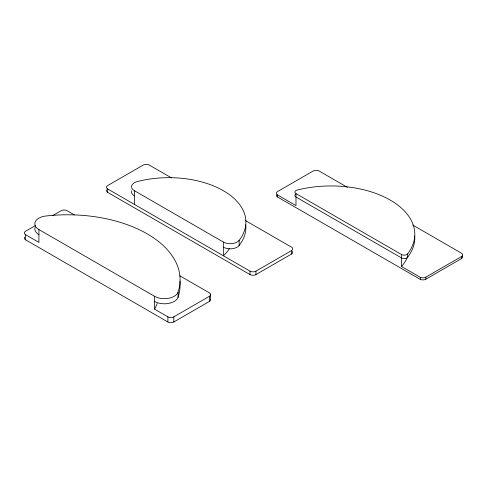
<?xml version="1.0" encoding="UTF-8"?>
<svg xmlns="http://www.w3.org/2000/svg" width="487" height="487" viewBox="0 0 487 487"><rect width="100%" height="100%" fill="white"/><g stroke="black" fill="none" stroke-linecap="round" stroke-linejoin="round"><path stroke-width="0.73" d="M154.549 301.441A13.91 8.029 0 0 0 168.423 303.45A13.91 8.029 0 0 0 178.029 297.332L178.175 291.762A112.558 64.984 0 0 0 44.354 216.185A13.983 8.072 0 0 0 38.917 229.547L38.917 242.386L25.58 234.679A4.194 2.423 0 0 1 25.58 231.258L35.46 225.554M178.029 297.332L178.175 296.9A112.558 64.984 0 0 0 179.922 281.194M223.332 247.183A9.758 5.631 0 0 0 239.154 245.472L239.154 240.341L239.75 239.555A77.049 44.481 0 0 0 223.332 190.691A77.049 44.481 0 0 0 138.692 181.213L137.34 181.56A9.758 5.631 0 0 0 134.382 190.691L134.382 204.388M239.154 245.472L239.75 244.693A77.049 44.481 0 0 0 245.777 224.763M295.499 194.283A3.774 2.179 0 0 0 295.98 197.022L401.544 257.946A3.762 2.173 0 0 0 407.613 257.319L407.802 253.648A83.764 48.359 0 0 0 390.264 200.102A83.764 48.359 0 0 0 297.527 189.979L296.382 190.314A3.774 2.179 0 0 0 295.98 193.601L295.98 205.581L277.596 194.97A4.194 2.423 0 0 1 277.596 191.543L313.178 171.004A4.194 2.423 0 0 1 319.107 171.004L347.438 187.361M407.613 257.319L407.802 257.069A83.764 48.359 0 0 0 414.741 235.921M52.59 215.662L61.155 210.719A4.194 2.423 0 0 1 67.084 210.719L74.334 214.901M38.917 229.547L154.549 296.303L154.549 309.142L167.893 316.848A4.194 2.423 0 0 0 173.822 316.848L209.404 296.309A4.194 2.423 0 0 0 209.404 292.882L179.752 275.764M171.607 177.95L149.205 165.02A4.194 2.423 0 0 0 143.275 165.02L107.7 185.559A4.194 2.423 0 0 0 107.7 188.98L250.014 271.149A4.194 2.423 0 0 0 255.943 271.149L291.524 250.604A4.194 2.423 0 0 0 291.524 247.183L245.405 220.556M24.667 237.181A4.194 2.423 0 0 0 25.58 239.817L167.893 321.98A4.194 2.423 0 0 0 173.822 321.98L209.404 301.441A4.194 2.423 0 0 0 210.597 299.414M106.787 189.766A4.194 2.423 0 0 0 107.7 192.408L250.014 274.571A4.194 2.423 0 0 0 255.943 274.571L291.524 254.031A4.194 2.423 0 0 0 292.431 251.389M295.98 193.601L401.525 254.537L401.544 266.505L420.324 277.34A4.194 2.423 0 0 0 425.845 277.133L461.42 256.594A4.194 2.423 0 0 0 461.42 253.167L412.666 225.018M276.403 194.995A4.194 2.423 0 0 0 277.596 197.022L420.324 279.398A4.194 2.423 0 0 0 425.845 279.191L461.42 258.646A4.194 2.423 0 0 0 462.333 256.01M134.382 190.691L223.332 242.045A9.758 5.631 0 0 0 239.154 240.341M461.42 256.594L461.42 258.646M425.845 277.133L425.845 279.191M420.324 277.34L420.324 279.398M291.524 250.604L291.524 254.031M277.596 194.97L277.596 197.022M255.943 271.149L255.943 274.571M250.014 271.149L250.014 274.571M223.332 242.045L223.332 255.742A64.467 37.219 0 0 0 229.45 248.54M210.634 294.592L210.634 299.73M209.404 296.309L209.404 301.441M173.822 316.848L173.822 321.98M167.893 316.848L167.893 321.98M107.7 188.98L107.7 192.408M25.58 234.679L25.58 239.817M157.173 303.511A91.593 52.882 0 0 1 154.549 309.142M38.917 234.679A13.983 8.072 0 0 1 35.198 227.131M178.029 292.194A13.91 8.029 0 0 1 168.423 298.312A13.91 8.029 0 0 1 154.549 296.303M134.382 195.829A9.758 5.631 0 0 1 131.691 190.813M407.564 256.953A78.724 45.449 0 0 1 401.544 266.505M407.613 253.891A3.762 2.173 0 0 1 401.525 254.537"/></g></svg>
